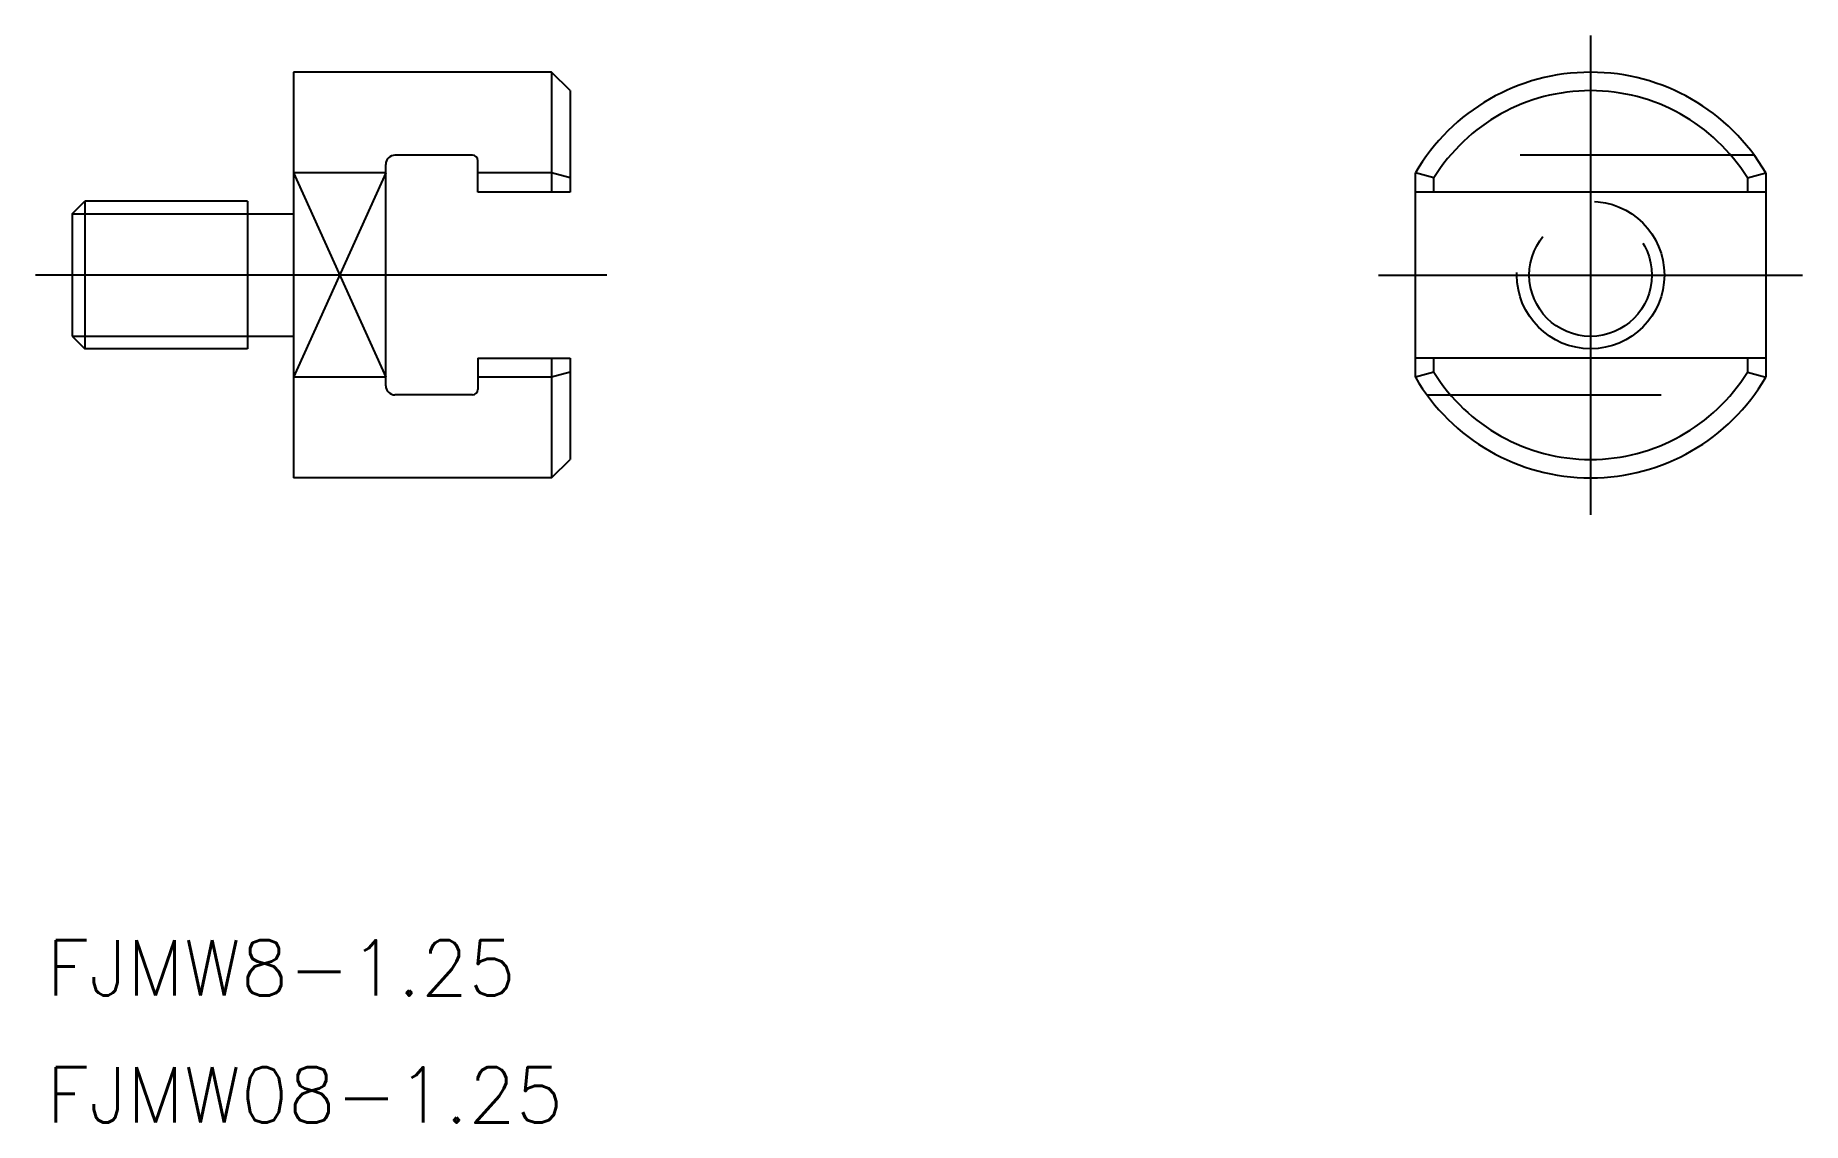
# Model space of a CAD drawing. Extents: x -84.3 to 11.5, y -46 to 13.
import ezdxf

# ---------------------------------------------------------------- set-up
doc = ezdxf.new("R2010")
doc.units = 0
doc.linetypes.add('CENTER', pattern=[50.8, 31.75, -6.35, 6.35, -6.35])
doc.linetypes.add('DASHED', pattern=[19.05, 12.7, -6.35])
doc.layers.get('0').update_dxf_attribs({"linetype": 'CONTINUOUS'})
doc.layers.add('CENTER', color=1, linetype='CENTER')
doc.styles.get("Standard").update_dxf_attribs({"font": 'txt.shx', "height": 3, "bigfont": 'bigfont.shx'})

# ---------------------------------------------------------------- blocks, each defined once
blk = doc.blocks.new('*U2')
at = {"color": 7, "linetype": 'CONTINUOUS'}
blk.add_text('FJMW8-1.25', height=3, dxfattribs=at).set_placement((-83.745, -39.079))
blk = doc.blocks.new('*U3')
at = {"color": 7, "linetype": 'CONTINUOUS'}
blk.add_text('FJMW08-1.25', height=3, dxfattribs=at).set_placement((-83.745, -45.968))

msp = doc.modelspace()

# ---------------------------------------------------------------- linework, layer by layer
at = {"color": 7, "linetype": 'CONTINUOUS'}
for p, q in [((-70.342, 11), (-70.342, -11)), ((-56.342, 11), (-70.342, 11)), ((-55.342, 10), (-56.342, 11)), ((-56.342, 11), (-56.342, 4.5)), ((-55.342, 10), (-55.342, 4.5)), ((-65.342, -6), (-65.342, 6)), ((-60.642, 6.5), (-64.842, 6.5)), ((-60.342, 4.5), (-60.342, 6.2)), ((-65.342, 5.545), (-70.342, 5.545)), ((-56.342, 5.545), (-60.342, 5.545)), ((-55.342, 5.268), (-56.342, 5.545)), ((-9.5, -5.545), (-9.5, 5.545)), ((-8.5, 5.268), (-9.5, 5.545)), ((-8.5, 4.5), (-8.5, 5.268)), ((8.5, 5.268), (9.5, 5.545)), ((8.5, 5.268), (8.5, 4.5)), ((9.5, 5.545), (9.5, -5.545)), ((-82.342, 3.323), (-81.666, 4)), ((-72.842, 4), (-81.666, 4)), ((-81.666, 4), (-81.666, -4)), ((-72.842, 4), (-72.842, -4)), ((-55.342, 4.5), (-60.342, 4.5)), ((9.5, 4.5), (-9.5, 4.5)), ((-82.342, 3.323), (-82.342, -3.323)), ((-72.842, 3.323), (-70.342, 3.323)), ((-82.342, -3.323), (-81.666, -4)), ((-72.842, -3.323), (-70.342, -3.323)), ((-72.842, -4), (-81.666, -4)), ((-60.342, -4.5), (-55.342, -4.5)), ((-60.342, -4.5), (-60.342, -6.2)), ((-56.342, -4.5), (-56.342, -11)), ((-55.342, -4.5), (-55.342, -10)), ((9.5, -4.5), (-9.5, -4.5)), ((-8.5, -5.268), (-8.5, -4.5)), ((8.5, -4.5), (8.5, -5.268)), ((-65.342, -5.545), (-70.342, -5.545)), ((-56.342, -5.545), (-60.342, -5.545)), ((-55.342, -5.268), (-56.342, -5.545)), ((-8.5, -5.268), (-9.5, -5.545)), ((8.5, -5.268), (9.5, -5.545)), ((-60.642, -6.5), (-64.842, -6.5)), ((-56.342, -11), (-55.342, -10)), ((-56.342, -11), (-70.342, -11))]:
    msp.add_line(p, q, dxfattribs=at)
at = {"color": 3, "linetype": 'DASHED'}
for p, q in [((8.874, 6.5), (-8.874, 6.5)), ((-8.874, -6.5), (8.874, -6.5))]:
    msp.add_line(p, q, dxfattribs=at)
at = {"color": 3, "linetype": 'CONTINUOUS'}
for p, q in [((-70.342, 5.545), (-65.342, -5.545)), ((-65.342, 5.545), (-70.342, -5.545)), ((-82.342, 3.323), (-72.842, 3.323)), ((-82.342, -3.323), (-72.842, -3.323))]:
    msp.add_line(p, q, dxfattribs=at)
at = {"color": 3, "linetype": 'DASHED'}
for radius in [4, 3.324]:
    msp.add_circle((0, 0), radius, dxfattribs=at)
at = {"color": 7, "linetype": 'CONTINUOUS'}
for centre, radius, start, end in [((0, 0), 11, 30.27264, 149.72736), ((0, 0), 10, 31.78833, 148.21167), ((-64.842, 6), 0.5, 90, 180), ((-60.642, 6.2), 0.3, 0, 90), ((0, 0), 11, 210.27264, 329.72736), ((0, 0), 10, 211.78833, 328.21167), ((-64.842, -6), 0.5, 180, 270), ((-60.642, -6.2), 0.3, 270, 0)]:
    msp.add_arc(centre, radius, start, end, dxfattribs=at)
at = {"layer": 'CENTER', "color": 1, "linetype": 'CENTER'}
for p, q in [((0, 13), (0, -13)), ((-53.342, 0), (-84.342, 0)), ((-11.5, 0), (11.5, 0))]:
    msp.add_line(p, q, dxfattribs=at)

# ---------------------------------------------------------------- block references
at = {"color": 7, "linetype": 'CONTINUOUS'}
for name in ['*U2', '*U3']:
    msp.add_blockref(name, (0, 0), dxfattribs=at)

doc.saveas('drawing.dxf')
